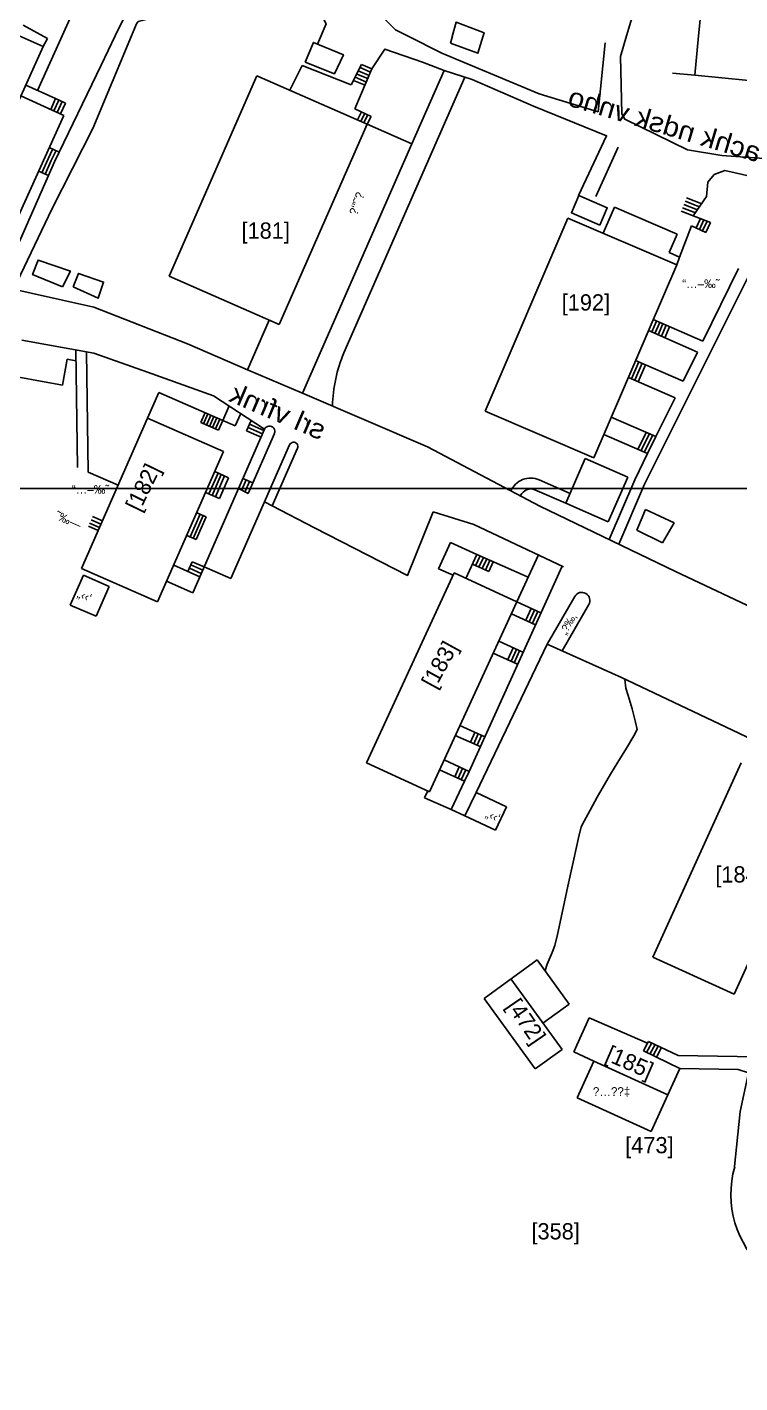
# Model space of a CAD drawing. Header units: millimetres. Extents: x 206768 to 208678, y 737854 to 739416.
# Drawn here: x 207523.1 to 207588.9, y 738225.7 to 738350.8 of the extents above; entities that cross this region are included whole.
import ezdxf
from ezdxf.enums import TextEntityAlignment as Align

# ---------------------------------------------------------------- set-up
doc = ezdxf.new("R2010")
doc.units = ezdxf.units.MM
doc.header["$LTSCALE"] = 0.5
doc.layers.get('0').update_dxf_attribs({"color": 2})
for name, color, linetype in [('1BATIM', 6, 'Continuous'), ('1MADREGOT', 60, 'Continuous'), ('F-MADREGOT', 61, 'Continuous'), ('H-HOUSE', 6, 'Continuous'), ('H-MIVNE', 6, 'Continuous'), ('H-SCHACHA', 6, 'Continuous'), ('H-ZIBUR', 6, 'Continuous'), ('MISPAR', 1, 'Continuous'), ('TEXT', 7, 'Continuous'), ('TR_ANOT_L', 7, 'Continuous')]:
    doc.layers.add(name, color=color, linetype=linetype)
for name, color, linetype, lineweight in [('1COVER', 7, 'Continuous', 25), ('1KAV-ASFLT', 7, 'Continuous', 25), ('1PRAT', 12, 'Continuous', 25), ('R-E-SAFA', 7, 'Continuous', 25), ('R-MER', 7, 'Continuous', 25), ('R-ROAD', 7, 'Continuous', 25), ('rehovot', 7, 'Continuous', 40)]:
    doc.layers.add(name, color=color, linetype=linetype, lineweight=lineweight)
doc.layers.add('help', color=2, linetype='Continuous', lineweight=9, plot=False)
doc.styles.add('REHOV-BIG', font='gil1.shx', dxfattribs={"height": 1.8})
doc.styles.add('TRHEBTXT', font='hebtxt')

# ---------------------------------------------------------------- blocks, each defined once
blk = doc.blocks.new('ANOT0')
at = {"style": 'TRHEBTXT', "flags": 8}
blk.add_attdef('TEXT', text='', height=1.6, dxfattribs=at).set_placement((0, -1.16), align=Align.TOP_CENTER)
blk = doc.blocks.new('ANOT10')
at = {"style": 'TRHEBTXT', "flags": 8}
blk.add_attdef('TEXT', text='', height=1.6, dxfattribs=at).set_placement((0, -1.16), align=Align.TOP_CENTER)
blk = doc.blocks.new('TR_LOT')
at = {"flags": 8}
blk.add_attdef('LOT', text='', height=3, dxfattribs=at).set_placement((0, 0), align=Align.MIDDLE_CENTER)

msp = doc.modelspace()

# ---------------------------------------------------------------- linework, layer by layer
at = {"layer": '1BATIM'}
for p, q in [((207528.3, 738300.22), (207527.09, 738297.47)), ((207528.3, 738300.22), (207530.68, 738299.17)), ((207530.68, 738299.17), (207529.47, 738296.43)), ((207527.09, 738297.47), (207529.47, 738296.43)), ((207564.52, 738280.17), (207563.5, 738278)), ((207564.52, 738280.17), (207567.32, 738278.85)), ((207567.32, 738278.85), (207566.3, 738276.68)), ((207563.5, 738278), (207566.3, 738276.68))]:
    msp.add_line(p, q, dxfattribs=at)
at = {"layer": '1COVER'}
for p, q in [((207527.21, 738351.91), (207524.08, 738344.96)), ((207559.58, 738347.56), (207561.58, 738346.8)), ((207558.61, 738340.04), (207561.58, 738346.8)), ((207582.65, 738346.56), (207584.69, 738346.37)), ((207522.98, 738345.45), (207525.74, 738344.21)), ((207552.32, 738320.75), (207563.48, 738346.18)), ((207587.46, 738337.57), (207594.66, 738335.95)), ((207583.45, 738333.82), (207586.14, 738332.77)), ((207584.39, 738332.47), (207583.29, 738329.57)), ((207585.72, 738331.86), (207584.39, 738332.47)), ((207590.83, 738330.15), (207580.07, 738308.62)), ((207588.74, 738328.52), (207585.44, 738321.81)), ((207580.85, 738323.81), (207585.44, 738321.81)), ((207580.42, 738322.8), (207584.96, 738320.82)), ((207526.82, 738320.15), (207526.39, 738317.77)), ((207527.61, 738320.01), (207526.82, 738320.15)), ((207527.59, 738321.01), (207527.75, 738310.17)), ((207528.59, 738320.84), (207528.75, 738309.73)), ((207579.24, 738320.04), (207583.63, 738318.13)), ((207584.96, 738320.82), (207583.63, 738318.13)), ((207526.39, 738317.77), (207520.03, 738318.92)), ((207578.59, 738318.47), (207582.88, 738316.6)), ((207535.26, 738317.1), (207534.21, 738314.72)), ((207541.17, 738314.51), (207535.26, 738317.1)), ((207582.88, 738316.6), (207581.11, 738313.01)), ((207538.4, 738298.61), (207545.01, 738313.7)), ((207576.99, 738314.8), (207581.11, 738313.01)), ((207543.49, 738307.77), (207545.92, 738313.3)), ((207576.3, 738313.2), (207580.34, 738311.44)), ((207547.32, 738312.26), (207541.91, 738299.91)), ((207545.72, 738306.61), (207548.06, 738311.94)), ((207580.34, 738311.44), (207579.15, 738309.01)), ((207528.75, 738309.73), (207531.5, 738308.53)), ((207573.19, 738307.77), (207570.35, 738309.01)), ((207579.15, 738309.01), (207576.79, 738303.53)), ((207572.79, 738306.86), (207569.95, 738308.09)), ((207580.07, 738308.62), (207577.69, 738303.09)), ((207569.33, 738300.04), (207564.6, 738302.14)), ((207568.29, 738297.76), (207570.27, 738302.09)), ((207539.44, 738300.99), (207541.91, 738299.91)), ((207572.47, 738301.05), (207563.87, 738282.12)), ((207535.98, 738299.66), (207538.4, 738298.61)), ((207570.51, 738296.74), (207568.29, 738297.76)), ((207571.08, 738293.85), (207564.52, 738280.17)), ((207563.5, 738278), (207562.23, 738278.59)), ((207583.15, 738255.89), (207580.43, 738257.2)), ((207590.42, 738255.76), (207583.15, 738255.89)), ((207588.69, 738254.6), (207583.33, 738254.69))]:
    msp.add_line(p, q, dxfattribs=at)
for points in [[(207586.13, 738376.67), (207579.99, 738355.31), (207578.41, 738350)], [(207545.72, 738306.61), (207545.01, 738306.98)]]:
    msp.add_lwpolyline(points, dxfattribs=at)
for centre, radius, start, end in [((207565.28, 738315.37), 14.02, 157.4572, 178.1101), ((207545.46, 738313.5), 0.495, 336.3392, 156.3392), ((207547.69, 738312.1), 0.4, 336.3392, 156.3392), ((207569.55, 738307.18), 2, 66.4765, 156.4771), ((207569.55, 738307.18), 1, 66.4765, 156.4771)]:
    msp.add_arc(centre, radius, start, end, dxfattribs=at)
at = {"layer": '1KAV-ASFLT'}
for p, q in [((207529.27, 738320.71), (207522.62, 738321.91)), ((207534.22, 738318.96), (207529.27, 738320.71)), ((207540.31, 738316.78), (207534.22, 738318.96)), ((207545.01, 738313.7), (207540.31, 738316.78)), ((207564.33, 738304.9), (207560.57, 738306.07)), ((207572.58, 738301), (207564.33, 738304.9))]:
    msp.add_line(p, q, dxfattribs=at)
for points in [[(207514.5, 738328.24), (207529.26, 738324.95), (207537.92, 738321.57), (207543.45, 738319.19)], [(207548.5, 738317.02), (207560.03, 738312.06), (207570.41, 738306.59), (207582.93, 738300.58), (207595.48, 738294.62), (207599.84, 738292.71), (207602.4, 738291.68), (207604.16, 738292.72), (207604.66, 738293.45), (207605.22, 738294.39), (207605.71, 738295.29)]]:
    msp.add_lwpolyline(points, dxfattribs=at)
at = {"layer": '1MADREGOT'}
for p, q in [((207553.51, 738346.48), (207554.53, 738346.05)), ((207553.65, 738346.78), (207554.66, 738346.35)), ((207553.82, 738347.07), (207554.79, 738346.65)), ((207553.95, 738347.37), (207554.92, 738346.96)), ((207553.21, 738345.89), (207554.28, 738345.44)), ((207553.36, 738346.19), (207554.4, 738345.74)), ((207525.74, 738344.21), (207525.29, 738343.21)), ((207526.04, 738344.07), (207525.59, 738343.07)), ((207525.74, 738344.21), (207526.64, 738343.8)), ((207526.34, 738343.94), (207525.89, 738342.94)), ((207526.64, 738343.8), (207526.19, 738342.8)), ((207553.58, 738342.25), (207553.95, 738342.98)), ((207553.88, 738342.12), (207554.25, 738342.85)), ((207554.18, 738341.99), (207554.55, 738342.71)), ((207554.48, 738341.85), (207554.85, 738342.57)), ((207525.04, 738338.65), (207525.48, 738339.56)), ((207525.15, 738339.7), (207526.08, 738339.28)), ((207525.34, 738338.51), (207525.78, 738339.42)), ((207524.17, 738337.51), (207525.08, 738337.1)), ((207524.48, 738337.37), (207525.04, 738338.65)), ((207524.78, 738337.24), (207525.34, 738338.5)), ((207583.93, 738335.05), (207585.33, 738334.5)), ((207583.57, 738334.13), (207584.75, 738333.67)), ((207583.69, 738334.43), (207584.94, 738333.95)), ((207583.81, 738334.74), (207585.13, 738334.23)), ((207585.22, 738333.13), (207584.82, 738332.27)), ((207585.52, 738333.01), (207585.12, 738332.13)), ((207585.83, 738332.89), (207585.42, 738332)), ((207586.14, 738332.77), (207585.72, 738331.86)), ((207581.15, 738323.68), (207580.72, 738322.67)), ((207581.46, 738323.55), (207581.02, 738322.54)), ((207581.76, 738323.42), (207581.33, 738322.4)), ((207582.06, 738323.29), (207581.63, 738322.27)), ((207582.37, 738323.16), (207581.93, 738322.14)), ((207579.54, 738319.91), (207578.87, 738318.35)), ((207579.84, 738319.78), (207579.17, 738318.22)), ((207580.14, 738319.65), (207579.47, 738318.08)), ((207539.52, 738315.24), (207539.12, 738314.32)), ((207539.79, 738315.12), (207539.39, 738314.2)), ((207540.07, 738314.99), (207539.67, 738314.08)), ((207540.76, 738313.6), (207539.12, 738314.32)), ((207540.34, 738314.87), (207539.94, 738313.96)), ((207540.62, 738314.75), (207540.22, 738313.84)), ((207540.89, 738314.63), (207540.49, 738313.72)), ((207541.17, 738314.51), (207540.76, 738313.6)), ((207543.78, 738314.5), (207543.36, 738313.55)), ((207544.82, 738313.27), (207543.5, 738313.85)), ((207544.95, 738313.57), (207543.63, 738314.15)), ((207544.69, 738312.97), (207543.36, 738313.55)), ((207579.43, 738311.83), (207580.2, 738313.4)), ((207579.73, 738311.7), (207580.51, 738313.27)), ((207580.04, 738311.57), (207580.81, 738313.14)), ((207580.34, 738311.44), (207581.11, 738313.01)), ((207539.87, 738307.72), (207540.72, 738309.65)), ((207540.18, 738307.59), (207541.02, 738309.52)), ((207541.7, 738309.22), (207540.42, 738309.79)), ((207540.48, 738307.46), (207541.33, 738309.39)), ((207540.85, 738307.29), (207541.7, 738309.22)), ((207542.91, 738308.1), (207543.31, 738309.01)), ((207543.01, 738309.14), (207543.92, 738308.75)), ((207543.22, 738307.96), (207543.62, 738308.88)), ((207540.85, 738307.29), (207539.57, 738307.85)), ((207528.88, 738305.03), (207529.79, 738304.63)), ((207529.01, 738305.33), (207529.92, 738304.93)), ((207529.14, 738305.63), (207530.06, 738305.23)), ((207538.14, 738303.75), (207539.06, 738305.86)), ((207538.44, 738303.62), (207539.36, 738305.73)), ((207538.71, 738303.51), (207539.63, 738305.61)), ((207539.63, 738305.61), (207538.76, 738305.99)), ((207528.76, 738304.76), (207529.68, 738304.36)), ((207538.71, 738303.51), (207537.83, 738303.89)), ((207537.94, 738300.56), (207538.34, 738301.47)), ((207538.34, 738301.47), (207539.44, 738300.99)), ((207565.69, 738300.56), (207564.19, 738301.23)), ((207564.48, 738301.1), (207564.9, 738302)), ((207564.79, 738300.96), (207565.2, 738301.87)), ((207565.09, 738300.83), (207565.5, 738301.73)), ((207565.39, 738300.69), (207565.8, 738301.59)), ((207565.69, 738300.56), (207566.1, 738301.45)), ((207536.63, 738301.14), (207539.04, 738300.08)), ((207538.08, 738300.87), (207539.17, 738300.39)), ((207538.21, 738301.17), (207539.31, 738300.69)), ((207570.01, 738295.65), (207567.78, 738296.67)), ((207569.61, 738297.15), (207569.12, 738296.06)), ((207569.91, 738297.01), (207569.42, 738295.92)), ((207570.21, 738296.88), (207569.72, 738295.79)), ((207568.84, 738293.11), (207566.61, 738294.13)), ((207568.34, 738292.02), (207566.11, 738293.04)), ((207567.94, 738293.51), (207567.45, 738292.43)), ((207568.24, 738293.38), (207567.75, 738292.29)), ((207568.54, 738293.24), (207568.05, 738292.15)), ((207563.02, 738286.35), (207565.32, 738285.31)), ((207562.6, 738285.44), (207564.91, 738284.4)), ((207564.42, 738285.72), (207564.01, 738284.81)), ((207564.72, 738285.58), (207564.31, 738284.67)), ((207565.02, 738285.44), (207564.61, 738284.53)), ((207561.57, 738283.17), (207563.87, 738282.12)), ((207562.97, 738282.53), (207562.56, 738281.62)), ((207563.27, 738282.39), (207562.86, 738281.48)), ((207563.57, 738282.26), (207563.16, 738281.35)), ((207563.87, 738282.12), (207563.46, 738281.21)), ((207580.25, 738256.17), (207580.73, 738257.06)), ((207580.34, 738257.03), (207580.43, 738257.2)), ((207580.55, 738256.03), (207581.03, 738256.91)), ((207580.85, 738255.89), (207581.32, 738256.77)), ((207581.15, 738255.74), (207581.62, 738256.63))]:
    msp.add_line(p, q, dxfattribs=at)
msp.add_lwpolyline([(207543.49, 738307.77), (207542.61, 738308.23)], dxfattribs=at)
msp.add_arc((207525.64, 738338.37), 0.33, 154.2881, 156.1415, dxfattribs=at)
at = {"layer": '1PRAT'}
for p, q in [((207541.75, 738315.84), (207541.17, 738314.51)), ((207542.81, 738315.14), (207542.31, 738314.01)), ((207542.31, 738314.01), (207541.17, 738314.51))]:
    msp.add_line(p, q, dxfattribs=at)
at = {"layer": 'F-MADREGOT'}
for p, q in [((207525, 738349.76), (207522.74, 738351)), ((207524.59, 738349.01), (207525, 738349.76)), ((207548.47, 738347.27), (207547.35, 738344.98)), ((207553.01, 738345.49), (207548.47, 738347.27)), ((207553.95, 738347.37), (207553.01, 738345.49)), ((207553.35, 738343.26), (207554.92, 738346.96)), ((207554.85, 738342.57), (207553.35, 738343.26)), ((207577.28, 738334.2), (207576.24, 738331.79)), ((207583.07, 738331.69), (207577.28, 738334.2)), ((207582.33, 738330), (207583.07, 738331.69)), ((207583.29, 738329.57), (207582.33, 738330)), ((207583.29, 738329.57), (207583.03, 738328.88))]:
    msp.add_line(p, q, dxfattribs=at)
at = {"layer": 'H-HOUSE'}
for p, q in [((207585.34, 738353.06), (207585.04, 738350)), ((207585.04, 738350), (207584.69, 738346.37)), ((207584.69, 738346.37), (207589.69, 738345.88)), ((207534.21, 738314.72), (207528.13, 738300.84)), ((207541.23, 738311.65), (207534.21, 738314.72)), ((207535.15, 738297.76), (207541.23, 738311.65)), ((207562.15, 738303.23), (207561.05, 738300.8)), ((207564.6, 738302.14), (207562.15, 738303.23)), ((207563.59, 738299.92), (207564.6, 738302.14)), ((207528.13, 738300.84), (207535.15, 738297.76)), ((207562.49, 738300.43), (207554.43, 738282.9)), ((207561.05, 738300.8), (207562.4, 738300.22)), ((207568.29, 738297.76), (207562.49, 738300.43)), ((207560.23, 738280.23), (207568.29, 738297.76)), ((207554.43, 738282.9), (207560.23, 738280.23)), ((207588.97, 738282.92), (207580.82, 738264.96)), ((207561.16, 738282.26), (207563.46, 738281.21)), ((207563.46, 738281.21), (207562.23, 738278.59)), ((207559.78, 738279.68), (207560.06, 738280.31)), ((207562.23, 738278.59), (207559.78, 738279.68)), ((207588.32, 738261.56), (207596.47, 738279.52)), ((207580.82, 738264.96), (207588.32, 738261.56)), ((207574.95, 738259.36), (207573.55, 738256.24)), ((207580.34, 738257.03), (207574.95, 738259.36)), ((207573.55, 738256.24), (207575.38, 738255.38)), ((207579.96, 738256.32), (207580.34, 738257.03)), ((207583.33, 738254.69), (207579.96, 738256.32)), ((207573.84, 738251.99), (207575.38, 738255.38)), ((207575.38, 738255.38), (207582.22, 738252.28)), ((207582.22, 738252.28), (207583.33, 738254.69)), ((207580.68, 738248.88), (207573.84, 738251.99)), ((207582.22, 738252.28), (207580.68, 738248.88))]:
    msp.add_line(p, q, dxfattribs=at)
at = {"layer": 'H-MIVNE'}
for p, q in [((207570.16, 738264.72), (207565.26, 738261.16)), ((207573.12, 738260.64), (207570.16, 738264.72)), ((207572.46, 738256.45), (207567.74, 738262.96)), ((207565.26, 738261.16), (207569.98, 738254.66)), ((207570.69, 738258.88), (207573.12, 738260.64)), ((207569.98, 738254.66), (207572.46, 738256.45))]:
    msp.add_line(p, q, dxfattribs=at)
at = {"layer": 'H-SCHACHA'}
for p, q in [((207572.79, 738306.86), (207574.59, 738310.99)), ((207574.59, 738310.99), (207578.52, 738309.28)), ((207578.52, 738309.28), (207576.72, 738305.15)), ((207576.72, 738305.15), (207572.79, 738306.86)), ((207580.16, 738306.3), (207579.34, 738304.39)), ((207582.8, 738305.05), (207580.16, 738306.3)), ((207581.73, 738303.21), (207582.8, 738305.05)), ((207579.34, 738304.39), (207581.73, 738303.21))]:
    msp.add_line(p, q, dxfattribs=at)
for points in [[(207565.18, 738350), (207565.26, 738350.28), (207562.68, 738351.26), (207562.32, 738349.94)], [(207562.34, 738350), (207562.16, 738349.33)], [(207562.16, 738349.33), (207564.69, 738348.4), (207565.18, 738350)], [(207548.75, 738347.57), (207551.45, 738346.5), (207552.28, 738348.26), (207549.52, 738349.39), (207548.75, 738347.57)], [(207575.93, 738332.54), (207576.62, 738334.13), (207573.99, 738335.26), (207573.31, 738333.67), (207575.93, 738332.54)], [(207526.38, 738326.84), (207523.62, 738327.97), (207524.12, 738329.3), (207527.11, 738328.29), (207526.38, 738326.84)], [(207527.35, 738326.84), (207527.86, 738328.07), (207530.16, 738327.27), (207529.65, 738325.78), (207527.35, 738326.84)]]:
    msp.add_lwpolyline(points, dxfattribs=at)
at = {"layer": 'H-ZIBUR'}
for p, q in [((207522.39, 738350), (207524.59, 738349.01)), ((207524.59, 738349.01), (207516.61, 738331.32)), ((207544.31, 738346.32), (207536.2, 738327.82)), ((207554.48, 738341.85), (207544.31, 738346.32)), ((207522.53, 738344.45), (207526.49, 738342.66)), ((207526.49, 738342.66), (207519.86, 738327.97)), ((207546.37, 738323.36), (207554.48, 738341.85)), ((207558.61, 738340.04), (207554.48, 738341.85)), ((207548.5, 738317.02), (207558.61, 738340.04)), ((207565.36, 738315.36), (207573, 738333.18)), ((207573, 738333.18), (207583.03, 738328.88)), ((207583.03, 738328.88), (207575.38, 738311.06)), ((207536.2, 738327.82), (207546.37, 738323.36)), ((207543.45, 738319.19), (207545.45, 738323.76)), ((207575.38, 738311.06), (207565.36, 738315.36))]:
    msp.add_line(p, q, dxfattribs=at)
msp.add_lwpolyline([(207543.45, 738319.19), (207548.5, 738317.02)], dxfattribs=at)
at = {"layer": 'help', "elevation": 8.36}
for points in [[(207435.96, 738588.88), (207634.41, 738588.88), (207634.41, 738308.21), (207435.96, 738308.21)], [(207435.96, 738308.21), (207634.41, 738308.21), (207634.41, 738027.55), (207435.96, 738027.55)]]:
    msp.add_lwpolyline(points, close=True, dxfattribs=at)
at = {"layer": 'R-E-SAFA'}
for p, q in [((207577.94, 738290.78), (207571.08, 738293.85)), ((207589.99, 738285.07), (207577.94, 738290.78))]:
    msp.add_line(p, q, dxfattribs=at)
msp.add_lwpolyline([(207560.57, 738306.07), (207558.2, 738300.21), (207549.63, 738304.59), (207545.72, 738306.61)], dxfattribs=at)
at = {"layer": 'R-E-SAFA', "elevation": 26, "flags": 128}
msp.add_lwpolyline([(207578.23, 738290.65), (207578.23, 738290.62), (207578.35, 738289.79), (207578.55, 738289.12), (207578.91, 738287.89), (207579.24, 738286.65), (207579.37, 738285.98), (207579.07, 738285.39), (207578.41, 738284.26), (207577.61, 738282.97), (207576.93, 738281.86), (207576.57, 738281.28), (207576.28, 738280.75), (207575.7, 738279.74), (207575.04, 738278.55), (207574.49, 738277.53), (207574.22, 738276.99), (207573.98, 738275.98), (207573.53, 738274), (207573, 738271.53), (207572.46, 738269.06), (207572.03, 738267.07), (207571.8, 738266.06), (207571.54, 738265.4), (207571.09, 738264.31), (207570.88, 738263.73)], dxfattribs=at)
at = {"layer": 'R-MER'}
for points in [[(207563.06, 738372.85), (207558.71, 738363.78), (207555.91, 738356.57), (207555.23, 738353.74), (207555.41, 738353.06), (207556.12, 738351.55), (207557.08, 738350.57), (207558.21, 738350)], [(207531.24, 738350), (207532.05, 738351.69), (207532.21, 738352.12), (207532.01, 738352.46), (207518.24, 738356.18), (207507.55, 738356.88)], [(207549.89, 738349.24), (207550.68, 738351.12), (207550.15, 738352.17), (207549.55, 738352.53), (207543.09, 738352.3), (207536.66, 738352.17), (207533.36, 738351.32), (207533.19, 738351.11), (207532.73, 738350)], [(207520.56, 738326.89), (207525.64, 738338.37), (207529.94, 738347.3), (207531.24, 738350)], [(207532.73, 738350), (207529.16, 738341.46), (207525.43, 738334.06), (207521.85, 738326.6)], [(207558.21, 738350), (207561.36, 738348.41), (207570.34, 738344.66), (207575.78, 738343), (207576.44, 738349.35)], [(207578.41, 738350), (207577.84, 738348.09), (207577.97, 738342.8), (207578.24, 738342.3), (207584.01, 738339.49), (207587.2, 738338.95), (207591.96, 738338.61), (207592.14, 738344.34)], [(207554.92, 738346.96), (207556.11, 738348.78), (207559.58, 738347.56)], [(207573.96, 738335.28), (207576.56, 738340.78), (207569.82, 738343.52), (207564.17, 738345.96), (207561.58, 738346.8)], [(207577.63, 738339.72), (207575.57, 738335.17)], [(207587.46, 738337.57), (207586.49, 738337.22), (207585.9, 738336.51), (207585.79, 738335.17), (207584.55, 738333.39)], [(207588.69, 738254.6), (207589.64, 738254.29), (207588.87, 738250.74), (207588.32, 738245.34)]]:
    msp.add_lwpolyline(points, dxfattribs=at)
msp.add_arc((207597.27, 738243.08), 9.25, 164.075, 228.9672, dxfattribs=at)
at = {"layer": 'R-ROAD'}
for p, q in [((207571.08, 738293.85), (207573.62, 738298.26)), ((207572.46, 738293.23), (207574.92, 738297.51))]:
    msp.add_line(p, q, dxfattribs=at)
msp.add_arc((207574.27, 738297.89), 0.75, 330.0596, 150.0596, dxfattribs=at)

# ---------------------------------------------------------------- block references
at = {"layer": 'MISPAR', "xscale": 0.5, "yscale": 0.5, "zscale": 0.5}
for p, values in [((207545.12, 738332.03), {'LOT': '[181]'}), ((207574.65, 738325.4), {'LOT': '[192]'}), ((207571.86, 738239.67), {'LOT': '[358]'})]:
    msp.add_blockref('TR_LOT', p, dxfattribs=at).add_auto_attribs(values)
at = {"layer": 'MISPAR'}
ref = msp.add_blockref('TR_LOT', (207533.79, 738308.34), dxfattribs=dict(at, xscale=0.5, yscale=0.5, zscale=0.5))
ref.add_attrib('LOT', '[182]', dxfattribs={"layer": '0', "height": 1.5, "rotation": 64.0521, "flags": 8}).set_placement((207533.79, 738308.34), align=Align.MIDDLE_CENTER)
ref = msp.add_blockref('TR_LOT', (207561.15, 738291.98), dxfattribs=dict(at, xscale=0.5, yscale=0.5, zscale=0.5))
ref.add_attrib('LOT', '[183]', dxfattribs={"layer": '0', "height": 1.5, "rotation": 61.2642, "flags": 8}).set_placement((207561.15, 738291.98), align=Align.MIDDLE_CENTER)
ref = msp.add_blockref('TR_LOT', (207588.27, 738274.81), dxfattribs=dict(at, xscale=0.5, yscale=0.5, zscale=0.5))
ref.add_attrib('LOT', '[184]', dxfattribs={"layer": '0', "height": 1.5, "flags": 8}).set_placement((207588.82, 738272.61), align=Align.MIDDLE_CENTER)
ref = msp.add_blockref('TR_LOT', (207569.01, 738260.32), dxfattribs=dict(at, xscale=0.5, yscale=0.5, zscale=0.5))
ref.add_attrib('LOT', '[472]', dxfattribs={"layer": '0', "height": 1.5, "rotation": 304.4591, "flags": 8}).set_placement((207569.15, 738259.06), align=Align.MIDDLE_CENTER)
ref = msp.add_blockref('TR_LOT', (207580.9, 738254.63), dxfattribs=dict(at, xscale=0.5, yscale=0.5, zscale=0.5))
ref.add_attrib('LOT', '[185]', dxfattribs={"layer": '0', "height": 1.5, "rotation": 336.6217, "flags": 8}).set_placement((207578.7, 738255.29), align=Align.MIDDLE_CENTER)
ref = msp.add_blockref('TR_LOT', (207577.57, 738248.69), dxfattribs=dict(at, xscale=0.5, yscale=0.5, zscale=0.5))
ref.add_attrib('LOT', '[473]', dxfattribs={"layer": '0', "height": 1.5, "flags": 8}).set_placement((207580.51, 738247.62), align=Align.MIDDLE_CENTER)
at = {"layer": 'TEXT'}
ref = msp.add_blockref('ANOT0', (207553.54, 738334.34), dxfattribs=dict(at, xscale=0.5, yscale=0.5, zscale=0.5))
ref.add_attrib('TEXT', '\x9a‘”˜\x8e', dxfattribs={"layer": '0', "height": 0.8, "rotation": 70.6149, "style": 'TRHEBTXT', "flags": 8}).set_placement((207553.15, 738334.65), align=Align.TOP_CENTER)
ref = msp.add_blockref('ANOT0', (207583.9, 738326.21), dxfattribs=dict(at, xscale=0.5, yscale=0.5, zscale=0.5))
ref.add_attrib('TEXT', '“…–‰˜', dxfattribs={"layer": '0', "height": 0.8, "style": 'TRHEBTXT', "flags": 8}).set_placement((207585.26, 738327.52), align=Align.TOP_CENTER)
at = {"layer": 'TEXT', "xscale": 0.5, "yscale": 0.5, "zscale": 0.5}
msp.add_blockref('ANOT0', (207528.96, 738309.12), dxfattribs=at).add_auto_attribs({'TEXT': '“…–‰˜'})
at = {"layer": 'TEXT', "xscale": 0.5000000000178003, "yscale": 0.5, "zscale": 0.5, "rotation": 336.3386037697754}
msp.add_blockref('ANOT10', (207527.31, 738306.21), dxfattribs=at).add_auto_attribs({'TEXT': '˜‰—'})
at = {"layer": 'TEXT'}
ref = msp.add_blockref('ANOT0', (207528.24, 738296.97), dxfattribs=dict(at, xscale=0.4999999999710793, yscale=0.5, zscale=0.5, rotation=336.3386037819942))
ref.add_attrib('TEXT', '„‹‹‘', dxfattribs={"layer": '0', "height": 0.8, "rotation": 336.3386, "style": 'TRHEBTXT', "flags": 8}).set_placement((207528.58, 738298.7), align=Align.TOP_CENTER)
ref = msp.add_blockref('ANOT0', (207565.26, 738277.17), dxfattribs=dict(at, xscale=0.4999999999883964, yscale=0.5, zscale=0.5, rotation=334.8515572715876))
ref.add_attrib('TEXT', '„‹‹‘', dxfattribs={"layer": '0', "height": 0.8, "rotation": 334.8516, "style": 'TRHEBTXT', "flags": 8}).set_placement((207566.26, 738278.38), align=Align.TOP_CENTER)
ref = msp.add_blockref('ANOT0', (207574.28, 738249.31), dxfattribs=dict(at, xscale=0.5, yscale=0.5, zscale=0.5))
ref.add_attrib('TEXT', '\x9a…\x8e\x8e‡', dxfattribs={"layer": '0', "height": 0.8, "style": 'TRHEBTXT', "flags": 8}).set_placement((207577.02, 738252.97), align=Align.TOP_CENTER)
at = {"layer": 'TR_ANOT_L'}
ref = msp.add_blockref('ANOT0', (207572.88, 738296.98), dxfattribs=dict(at, xscale=0.4499999999763362, yscale=0.4499999999534339, zscale=0.45, rotation=60.05961838244426))
ref.add_attrib('TEXT', '„\x90‰‚', dxfattribs={"layer": '0', "height": 0.72, "rotation": 60.0596, "style": 'TRHEBTXT', "flags": 8}).set_placement((207572.69, 738295.9), align=Align.TOP_CENTER)

# ---------------------------------------------------------------- texts
at = {"layer": 'rehovot', "ltscale": 2, "style": 'REHOV-BIG', "text_generation_flag": 2, "width": 1.1}
for s, rotation, p in [('achk ndsk vnho', 1423.328, (207590.48, 738338.32)), ('srl vfrnk', 696.8439, (207550.16, 738312.67))]:
    msp.add_text(s, height=1.8, rotation=rotation, dxfattribs=at).set_placement(p)

doc.saveas('drawing.dxf')
